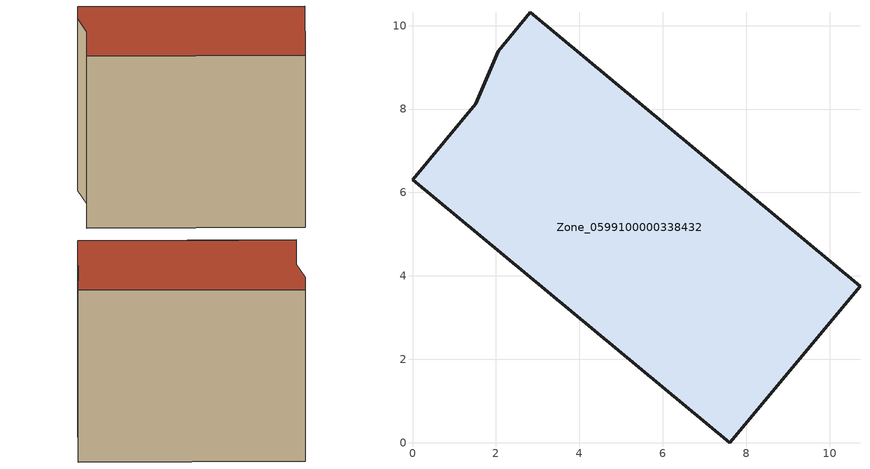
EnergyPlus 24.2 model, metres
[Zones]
Zone_0599100000338432
 floor ground (C_G): 0,6.3 1.52,8.12 2.05,9.39 2.83,10.32 10.73,3.75 7.61,0 z0
 wall outside (C_F): 0,6.3 7.61,0 10.73,3.75 2.83,10.32 2.05,9.39 1.52,8.12 0,6.3 z0:8.74
 roof outside (C_R): 1.52,8.12 0,6.3 7.61,0 10.73,3.75 2.83,10.32 2.05,9.39 z8.74
[BUILDING]
Pand.0599100000338432: North Axis=0; Terrain=City; Loads Convergence Tolerance Value=0.04; Temperature Convergence Tolerance Value=0.4; Solar Distribution=FullExterior; Maximum Number of Warmup Days=25; Minimum Number of Warmup Days=1
[Site:Location]
Rotterdam.The.Hague.AP_ZH_NLD Design_Conditions: Latitude=51.96; Longitude=4.45; Time Zone=1; Elevation=-4.5
[SITE:GROUNDTEMPERATURE:BUILDINGSURFACE]
18, 18, 18, 18, 18, 18, 18, 18, 18, 18, 18, 18
[MATERIAL] Thermal Absorptance=0.9; Solar Absorptance=0.7; Visible Absorptance=0.7
Name | Roughness | Thickness | Conductivity | Density | Specific Heat
G.TI.1992-2005 | MediumSmooth | 0.15 | 0.06 | 540 | 1210
F.TI.1992-2005 | Rough | 0.3 | 0.12 | 1920 | 840
R.TI.1992-2005 | MediumRough | 0.2 | 0.08 | 1500 | 1000
[CONSTRUCTION]
C_G: G.TI.1992-2005
C_F: F.TI.1992-2005
C_R: R.TI.1992-2005
[ZONE]
Zone_0599100000338432: Type=1; Multiplier=1; Ceiling Height=Autocalculate; Volume=Autocalculate; Floor Area=autocalculate; Part of Total Floor Area=Yes
[ZONEINFILTRATION:DESIGNFLOWRATE]
Infil_Zone_0599100000338432: Zone or ZoneList or Space or SpaceList=Zone_0599100000338432; Schedule=AlwaysOn; Design Flow Rate Calculation Method=Flow/Area; Flow Rate per Floor Area=0.0015; Constant Term Coefficient=1; Temperature Term Coefficient=0; Velocity Term Coefficient=0; Velocity Squared Term Coefficient=0
[HVACTEMPLATE:ZONE:IDEALLOADSAIRSYSTEM]
Zone_0599100000338432: Maximum Heating Supply Air Temperature=50; Minimum Cooling Supply Air Temperature=13; Maximum Heating Supply Air Humidity Ratio=0.0156; Minimum Cooling Supply Air Humidity Ratio=0.0077; Heating Limit=NoLimit; Cooling Limit=NoLimit; Dehumidification Control Type=ConstantSensibleHeatRatio; Cooling Sensible Heat Ratio=0.7; Dehumidification Setpoint=60; Humidification Control Type=None; Humidification Setpoint=30; Outdoor Air Method=None; Outdoor Air Flow Rate per Person=0.00944; Outdoor Air Flow Rate per Zone Floor Area=0; Outdoor Air Flow Rate per Zone=0; Demand Controlled Ventilation Type=None; Outdoor Air Economizer Type=NoEconomizer; Heat Recovery Type=None; Sensible Heat Recovery Effectiveness=0.7; Latent Heat Recovery Effectiveness=0.65
[ZONECONTROL:THERMOSTAT]
ThermostatControl_Zone_0599100000338432: Zone or ZoneList=Zone_0599100000338432; Control Type Schedule=DualSetpointControlType; Control 1=Thermostat_Zone_0599100000338432; Temperature Difference Between Cutout And Setpoint=0
[THERMOSTATSETPOINT:DUALSETPOINT]
Thermostat_Zone_0599100000338432: Heating Setpoint Temperature Schedule=HeatingSetpoint_Zone_0599100000338432; Cooling Setpoint Temperature Schedule=CoolingSetpoint_Zone_0599100000338432
[SCHEDULE:COMPACT]
HeatingSetpoint_Zone_0599100000338432: Through: 12/31, For: AllDays, Until: 24:00, 21
CoolingSetpoint_Zone_0599100000338432: Through: 12/31, For: AllDays, Until: 24:00, 24
DualSetpointControlType: Through: 12/31, For: AllDays, Until: 24:00, 4
AlwaysOn: Through: 12/31, For: AllDays, Until: 24:00, 1
